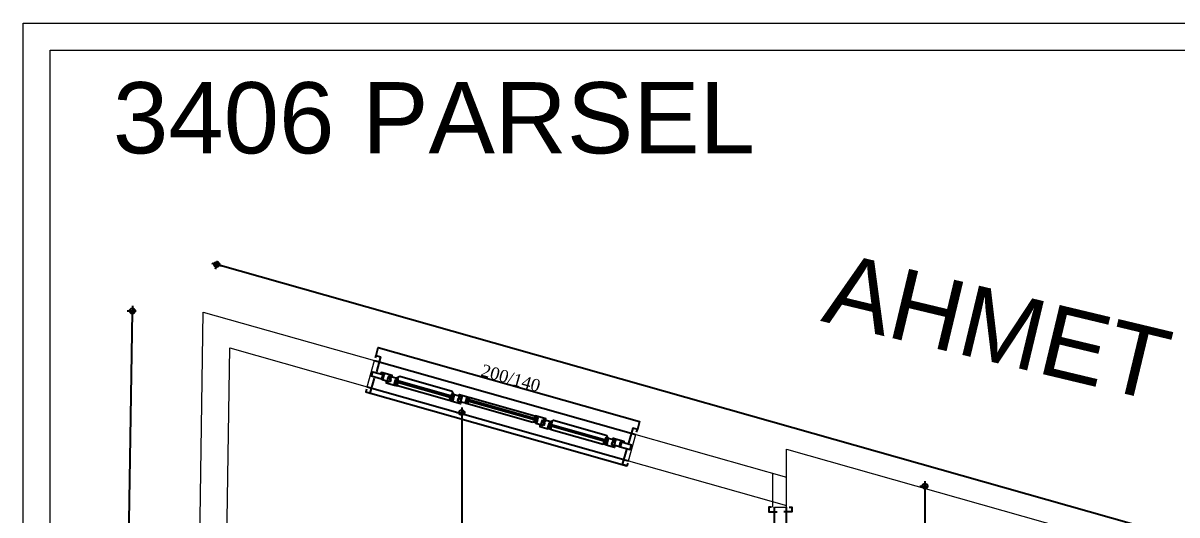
# Model space of a CAD drawing. Extents: x -30085 to -23607, y 116 to 3194.
# Drawn here: x -25501 to -24652, y 2831 to 3194 of the extents above; entities that cross this region are included whole.
import ezdxf
from ezdxf.enums import TextEntityAlignment as Align

# ---------------------------------------------------------------- set-up
doc = ezdxf.new("R2010")
doc.units = 0
doc.layers.get('0').update_dxf_attribs({"color": 5, "lineweight": 0})
for name, color, linetype in [('DIM', 7, 'Continuous'), ('duvar-kesim', 7, 'Continuous'), ('kapi', 7, 'Continuous'), ('penc-yazi', 7, 'Continuous'), ('pencere', 7, 'Continuous')]:
    doc.layers.add(name, color=color, linetype=linetype)
for name, color, linetype, lineweight in [('DUVAR', 4, 'Continuous', 0), ('OLCU10', 2, 'Continuous', 25), ('ROL_CEPHE', 1, 'Continuous', 0)]:
    doc.layers.add(name, color=color, linetype=linetype, lineweight=lineweight)
doc.layers.get('0').off()
doc.styles.get("Standard").update_dxf_attribs({"font": ''})
doc.styles.add('STYLE0', font='', dxfattribs={"height": 1})
doc.styles.add('T', font='ISOt.shx', dxfattribs={"width": 0.6})
doc.styles.get('Standard').set_extended_font_data('Times New Roman')
doc.styles.get('STYLE0').set_extended_font_data('Arial')
doc.dimstyles.new('DOT2', dxfattribs={"dimtxt": 20, "dimasz": 0.7, "dimexe": 5, "dimexo": 5, "dimgap": 6, "dimtad": 1, "dimdec": 0, "dimdsep": 46, "dimtxsty": 'T', "dimblk1": 'SEL2', "dimblk2": 'SEL2', "dimsah": 1, "dimcen": 0, "dimse1": 1, "dimse2": 1, "dimclrd": 256, "dimclre": 256, "dimclrt": 256, "dimadec": 0, "dimazin": 0, "dimtfac": 1, "dimtdec": 0, "dimtix": 1, "dimtmove": 2, "dimatfit": 3, "dimldrblk": 'SEL2', "dimfxl": 1, "dimtolj": 1, "dimtzin": 0, "dimarcsym": 0})

# ---------------------------------------------------------------- blocks, each defined once
blk = doc.blocks.new('SEL2')
at = {"layer": 'OLCU10'}
for p, q in [((5.25, 0), (-5.25, 0)), ((0, 5.25), (0, -3.95))]:
    blk.add_line(p, q, dxfattribs=at)
blk.add_circle((0, 0), 2.75, dxfattribs=at)
blk = doc.blocks.new('*D117')
at = {"layer": 'Defpoints', "color": 0}
for p in [(-25180.79, 2906.74), (-25180.79, 2522.09), (-25178.42, 2522.09)]:
    blk.add_point(p, dxfattribs=at)
at = {"layer": 'DIM', "lineweight": -2}
blk.add_line((-25178.42, 2906.04), (-25178.42, 2522.79), dxfattribs=at)
at = {"layer": 'DIM', "linetype": 'ByBlock', "lineweight": -2, "xscale": 0.7, "yscale": 0.7, "zscale": 0.7}
for p, rotation in [((-25178.42, 2906.74), 90), ((-25178.42, 2522.09), 270)]:
    blk.add_blockref('SEL2', p, dxfattribs=dict(at, rotation=rotation))
at = {"layer": 'DIM', "insert": (-25194.42, 2714.42), "char_height": 20, "attachment_point": 5, "rotation": 90, "style": 'T'}
blk.add_mtext('\\A1;385', dxfattribs=at)
blk = doc.blocks.new('*D128')
at = {"layer": 'Defpoints', "color": 0}
for p in [(-24843.01, 2852.52), (-24843.01, 2757.01), (-24837.32, 2757.01)]:
    blk.add_point(p, dxfattribs=at)
at = {"layer": 'DIM', "lineweight": -2}
blk.add_line((-24837.32, 2851.82), (-24837.32, 2757.71), dxfattribs=at)
at = {"layer": 'DIM', "linetype": 'ByBlock', "lineweight": -2, "xscale": 0.7, "yscale": 0.7, "zscale": 0.7}
for p, rotation in [((-24837.32, 2852.52), 90), ((-24837.32, 2757.01), 270)]:
    blk.add_blockref('SEL2', p, dxfattribs=dict(at, rotation=rotation))
at = {"layer": 'DIM', "insert": (-24853.32, 2804.77), "char_height": 20, "attachment_point": 5, "rotation": 90, "style": 'T'}
blk.add_mtext('\\A1;96', dxfattribs=at)
blk = doc.blocks.new('*D129')
at = {"layer": 'Defpoints', "color": 0}
for p in [(-25368.77, 2980.85), (-25438.65, 1867.92), (-25386.38, 1867.09)]:
    blk.add_point(p, dxfattribs=at)
at = {"layer": 'DIM', "lineweight": -2}
blk.add_line((-25421.05, 2980.97), (-25438.64, 1868.62), dxfattribs=at)
at = {"layer": 'DIM', "linetype": 'ByBlock', "lineweight": -2, "xscale": 0.7, "yscale": 0.7, "zscale": 0.7}
for p, rotation in [((-25421.04, 2981.67), 89.09376852592682), ((-25438.65, 1867.92), 269.0937685259268)]:
    blk.add_blockref('SEL2', p, dxfattribs=dict(at, rotation=rotation))
at = {"layer": 'DIM', "insert": (-25445.84, 2425.05), "char_height": 20, "attachment_point": 5, "rotation": 89.09377, "style": 'T'}
blk.add_mtext('\\A1;1114', dxfattribs=at)
blk = doc.blocks.new('*D131')
at = {"layer": 'Defpoints', "color": 0}
for p in [(-25358.82, 3015.92), (-25368.77, 2980.85), (-23792.08, 2533.65)]:
    blk.add_point(p, dxfattribs=at)
at = {"layer": 'DIM', "lineweight": -2}
blk.add_line((-23782.81, 2568.92), (-25358.14, 3015.73), dxfattribs=at)
at = {"layer": 'DIM', "linetype": 'ByBlock', "lineweight": -2, "xscale": 0.7, "yscale": 0.7, "zscale": 0.7}
for p, rotation in [((-25358.82, 3015.92), 164.1651429524517), ((-23782.14, 2568.73), 344.1651429524517)]:
    blk.add_blockref('SEL2', p, dxfattribs=dict(at, rotation=rotation))
at = {"layer": 'DIM', "insert": (-24566.11, 2807.72), "char_height": 20, "attachment_point": 5, "rotation": 344.16514, "style": 'T'}
blk.add_mtext('\\A1;1639', dxfattribs=at)
blk = doc.blocks.new('fm-win3')
at = {"color": 8, "linetype": 'Continuous'}
for p, q in [((16.85, 0.28), (16.85, -0.92)), ((56, 0.28), (16.85, 0.28)), ((17.85, 0.28), (17.85, -0.92)), ((55, 0.28), (55, -0.92)), ((56, 0.28), (56, -0.92)), ((65.6, 1.37), (65.6, 0.17)), ((65.6, 1.37), (114.25, 1.37)), ((65.6, 0.17), (114.25, 0.17)), ((66.6, 1.37), (66.6, 0.17)), ((67.35, 3), (112.5, 3)), ((113.25, 1.37), (113.25, 0.17)), ((114.25, 1.37), (114.25, 0.17)), ((123.85, 0.28), (123.85, -0.92)), ((123.85, 0.28), (163.15, 0.28)), ((124.85, 0.28), (124.85, -0.92)), ((162.15, 0.28), (162.15, -0.92)), ((163.15, 0.28), (163.15, -0.92)), ((56, -0.92), (16.85, -0.92)), ((54.45, -3.35), (18.4, -3.35)), ((67.45, -1.85), (112.3, -1.85)), ((123.85, -0.92), (163.15, -0.92)), ((125.4, -3.35), (161.6, -3.35))]:
    blk.add_line(p, q, dxfattribs=at)
at = {"linetype": 'Continuous'}
for points in [[(7, -1.75), (0, -1.75), (0, 1.75), (7, 1.75)], [(11, 0.7), (11.3, 0.7), (11.3, 1), (11, 1), (11, 2), (12.24, 2), (12.24, 2.7), (12.75, 2.7), (12.89, 2), (13.2, 2), (13, 3), (5.65, 3), (5.45, 2), (5.76, 2), (5.9, 2.7), (6.41, 2.7), (6.41, 2), (7.75, 2), (7.75, 1), (7.45, 1), (7.45, 0.7), (7.75, 0.7), (7.75, 0.2), (7.45, 0.2), (7.45, -0.1), (7.75, -0.1), (7.75, -1.69), (7.45, -1.69), (7.45, -2), (11.3, -2), (11.3, -1.69), (11, -1.69), (11, -0.1), (11.3, -0.1), (11.3, 0.2), (11, 0.2)], [(16.05, -1.4), (16.35, -1.4), (16.35, -1.25), (16.05, -1.25), (16.05, 0.9), (16.89, 0.9), (16.89, 1.6), (17.4, 1.6), (17.54, 0.9), (17.85, 0.9), (17.65, 1.9), (12.75, 1.9), (12.75, 1.6), (12.85, 1.6), (12.85, 0.8), (12.05, 0.8), (12.05, -0.2), (13.05, -0.2), (13.05, -1.75), (12.05, -1.75), (12.05, -2.25), (10.5, -2.25), (10.5, -3.5), (16.35, -3.5), (16.35, -3.2), (16.05, -3.2)], [(56.8, -1.25), (56.8, 0.9), (55.96, 0.9), (55.96, 1.6), (55.45, 1.6), (55.31, 0.9), (55, 0.9), (55.2, 1.9), (60.1, 1.9), (60.1, 1.6), (60, 1.6), (60, 0.8), (60.8, 0.8), (60.8, -0.2), (59.8, -0.2), (59.8, -1.75), (60.8, -1.75), (60.8, -2.25), (62.35, -2.25), (62.35, -3.5), (56.5, -3.5), (56.5, -3.2), (56.8, -3.2), (56.8, -1.4), (56.5, -1.4), (56.5, -1.25)], [(62.1, -1.7), (62.1, -0.1), (61.8, -0.1), (61.8, 0.2), (62.1, 0.2), (62.1, 0.7), (61.8, 0.7), (61.8, 1), (62.1, 1), (62.1, 2), (60.76, 2), (60.76, 2.7), (60.25, 2.7), (60.11, 2), (59.8, 2), (60, 3), (67.1, 3), (67.3, 2), (66.99, 2), (66.85, 2.7), (66.34, 2.7), (66.34, 2), (65.1, 2), (65.1, 1), (65.4, 1), (65.4, 0.7), (65.1, 0.7), (65.1, 0.2), (65.4, 0.2), (65.4, -0.1), (65.1, -0.1), (65.1, -1.7), (65.4, -1.7), (65.4, -2), (61.8, -2), (61.8, -1.7)], [(118, 2), (119.24, 2), (119.24, 2.7), (119.75, 2.7), (119.89, 2), (120.2, 2), (120, 3), (112.75, 3), (112.55, 2), (112.86, 2), (113, 2.7), (113.51, 2.7), (113.51, 2), (114.75, 2), (114.75, 1), (114.45, 1), (114.45, 0.7), (114.75, 0.7), (114.75, 0.2), (114.45, 0.2), (114.45, -0.1), (114.75, -0.1), (114.75, -1.69), (114.45, -1.69), (114.45, -2), (118.3, -2), (118.3, -1.69), (118, -1.69), (118, -0.1), (118.3, -0.1), (118.3, 0.2), (118, 0.2), (118, 0.7), (118.3, 0.7), (118.3, 1), (118, 1)], [(123.05, -1.25), (123.05, 0.9), (123.89, 0.9), (123.89, 1.6), (124.4, 1.6), (124.54, 0.9), (124.85, 0.9), (124.65, 1.9), (119.75, 1.9), (119.75, 1.6), (119.85, 1.6), (119.85, 0.8), (119.05, 0.8), (119.05, -0.2), (120.05, -0.2), (120.05, -1.75), (119.05, -1.75), (119.05, -2.25), (117.5, -2.25), (117.5, -3.5), (123.35, -3.5), (123.35, -3.2), (123.05, -3.2), (123.05, -1.4), (123.35, -1.4), (123.35, -1.25)], [(163.95, -1.4), (163.65, -1.4), (163.65, -1.25), (163.95, -1.25), (163.95, 0.9), (163.11, 0.9), (163.11, 1.6), (162.6, 1.6), (162.46, 0.9), (162.15, 0.9), (162.35, 1.9), (167.25, 1.9), (167.25, 1.6), (167.15, 1.6), (167.15, 0.8), (167.95, 0.8), (167.95, -0.2), (166.95, -0.2), (166.95, -1.75), (167.95, -1.75), (167.95, -2.25), (169.5, -2.25), (169.5, -3.5), (163.65, -3.5), (163.65, -3.2), (163.95, -3.2)], [(169, 0.7), (168.7, 0.7), (168.7, 1), (169, 1), (169, 2), (167.76, 2), (167.76, 2.7), (167.25, 2.7), (167.11, 2), (166.8, 2), (167, 3), (174.35, 3), (174.55, 2), (174.24, 2), (174.1, 2.7), (173.59, 2.7), (173.59, 2), (172.25, 2), (172.25, 1), (172.55, 1), (172.55, 0.7), (172.25, 0.7), (172.25, 0.2), (172.55, 0.2), (172.55, -0.1), (172.25, -0.1), (172.25, -1.69), (172.55, -1.69), (172.55, -2), (168.7, -2), (168.7, -1.69), (169, -1.69), (169, -0.1), (168.7, -0.1), (168.7, 0.2), (169, 0.2)], [(173, -1.75), (180, -1.75), (180, 1.75), (173, 1.75)]]:
    blk.add_lwpolyline(points, close=True, dxfattribs=at)
at = {"color": 8, "linetype": 'Continuous'}
for points in [[(56.4, 1.9), (54.6, 3.7), (18.25, 3.7), (16.45, 1.9)], [(123.45, 1.9), (125.25, 3.7), (161.75, 3.7), (163.55, 1.9)]]:
    blk.add_lwpolyline(points, dxfattribs=at)
for points in [[(16.15, -2.45), (16.45, -2.45), (16.45, -3.35), (18.15, -3.35), (18.15, -1.55), (17.85, -1.55), (17.85, -2.05), (17.35, -2.05), (17.35, -1.55), (17.05, -1.55), (17.05, -2.15), (16.25, -2.15), (16.25, -1.55), (16.15, -1.55)], [(56.7, -2.45), (56.4, -2.45), (56.4, -3.35), (54.7, -3.35), (54.7, -1.55), (55, -1.55), (55, -2.05), (55.5, -2.05), (55.5, -1.55), (55.8, -1.55), (55.8, -2.15), (56.6, -2.15), (56.6, -1.55), (56.7, -1.55)], [(65.5, -1.35), (65.5, -1.85), (67.2, -1.85), (67.2, -0.45), (66.9, -0.45), (66.9, -0.95), (66.4, -0.95), (66.4, -0.45), (66.1, -0.45), (66.1, -1.05), (65.3, -1.05), (65.3, -0.45), (65.2, -0.45), (65.2, -1.35)], [(114.35, -1.35), (114.35, -1.85), (112.65, -1.85), (112.65, -0.45), (112.95, -0.45), (112.95, -0.95), (113.45, -0.95), (113.45, -0.45), (113.75, -0.45), (113.75, -1.05), (114.55, -1.05), (114.55, -0.45), (114.65, -0.45), (114.65, -1.35)], [(123.15, -2.45), (123.45, -2.45), (123.45, -3.35), (125.15, -3.35), (125.15, -1.55), (124.85, -1.55), (124.85, -2.05), (124.35, -2.05), (124.35, -1.55), (124.05, -1.55), (124.05, -2.15), (123.25, -2.15), (123.25, -1.55), (123.15, -1.55)], [(163.85, -2.45), (163.55, -2.45), (163.55, -3.35), (161.85, -3.35), (161.85, -1.55), (162.15, -1.55), (162.15, -2.05), (162.65, -2.05), (162.65, -1.55), (162.95, -1.55), (162.95, -2.15), (163.75, -2.15), (163.75, -1.55), (163.85, -1.55)]]:
    blk.add_lwpolyline(points, close=True, dxfattribs=at)

msp = doc.modelspace()

# ---------------------------------------------------------------- linework, layer by layer
at = {"layer": 'DUVAR', "ltscale": 5}
for p, q in [((-25376.97, 2441.41), (-25368.77, 2980.85)), ((-25368.77, 2980.85), (-25242.6, 2945.06)), ((-25356.97, 2441.09), (-25349.18, 2954.5)), ((-25349.18, 2954.5), (-25248.05, 2925.82)), ((-25050.19, 2890.49), (-24939.22, 2859.01)), ((-24939.22, 2879.8), (-24696.72, 2811.02)), ((-24939.22, 2837.01), (-24939.22, 2879.8)), ((-25055.64, 2871.25), (-24939.22, 2838.23)), ((-24949.22, 2837.01), (-24949.22, 2861.85))]:
    msp.add_line(p, q, dxfattribs=at)
at = {"layer": 'DUVAR'}
for p, q in [((-25248.05, 2925.82), (-25242.6, 2945.06)), ((-25055.64, 2871.25), (-25050.19, 2890.49)), ((-24948.21, 2837.01), (-24939.22, 2837.01))]:
    msp.add_line(p, q, dxfattribs=at)
at = {"layer": 'duvar-kesim'}
for p, q in [((-25242.6, 2945.06), (-25050.19, 2890.49)), ((-25248.05, 2925.82), (-25055.64, 2871.25)), ((-24948.21, 2757.01), (-24948.21, 2837.01)), ((-24939.22, 2757.01), (-24939.22, 2837.01))]:
    msp.add_line(p, q, dxfattribs=at)
at = {"layer": 'kapi'}
for points in [[(-24950.21, 2837.01), (-24952.21, 2837.01), (-24952.21, 2833.51), (-24946.21, 2833.51)], [(-24937.22, 2837.01), (-24935.22, 2837.01), (-24935.22, 2833.51), (-24941.21, 2833.51)]]:
    msp.add_lwpolyline(points, dxfattribs=at)
at = {"layer": 'pencere'}
for points in [[(-25242.05, 2946.99), (-25241.5, 2948.91), (-25238.14, 2947.95), (-25241.28, 2936.89)], [(-25241.5, 2948.91), (-25239.87, 2954.68), (-25047.46, 2900.11), (-25049.09, 2894.34)], [(-25248.6, 2923.9), (-25249.14, 2921.97), (-25245.78, 2921.02), (-25242.64, 2932.08)], [(-25249.14, 2921.97), (-25056.73, 2867.4)], [(-25049.64, 2892.41), (-25049.09, 2894.34), (-25052.46, 2895.29), (-25055.6, 2884.23)], [(-25056.19, 2869.32), (-25056.73, 2867.4), (-25060.1, 2868.35), (-25056.96, 2879.42)]]:
    msp.add_lwpolyline(points, dxfattribs=at)
at = {"layer": 'ROL_CEPHE', "color": 251}
for points in [[(-25501.49, 3193.9), (-23607.02, 3193.9), (-23607.02, 1734.89), (-25501.49, 1734.89)], [(-25481.49, 3173.9), (-23627.02, 3173.9), (-23627.02, 1754.89), (-25481.49, 1754.89)]]:
    msp.add_lwpolyline(points, close=True, dxfattribs=at)

# ---------------------------------------------------------------- block references
at = {"layer": 'pencere', "xscale": 1.10000000000062, "zscale": 1.10000000000062, "rotation": 344.1651429522437}
msp.add_blockref('fm-win3', (-25244.36, 2935.17), dxfattribs=at)

# ---------------------------------------------------------------- texts
at = {"layer": 'penc-yazi'}
msp.add_text('200/140', height=9, rotation=344.16515, dxfattribs=at).set_placement((-25142.3, 2932.21), align=Align.MIDDLE_CENTER)
at = {"layer": 'ROL_CEPHE', "color": 251, "style": 'STYLE0'}
msp.add_text('3406 PARSEL', height=52.5, dxfattribs=at).set_placement((-25435.33, 3097.82))
msp.add_text('AHMET KAYA CADDESİ', height=52.5, rotation=346.52513, dxfattribs=at).set_placement((-24914.63, 2974.39))

# ---------------------------------------------------------------- dimensions: what is measured, and where the dimension line sits
at = {"layer": 'DIM'}
for p1, p2, distance, picture, middle in [((-23792.08, 2533.65), (-25368.77, 2980.85), -36.46, '*D131', (-24566.11, 2807.72)), ((-25368.77, 2980.85), (-25386.38, 1867.09), -52.28, '*D129', (-25445.84, 2425.05))]:
    dim = msp.add_aligned_dim(p1=p1, p2=p2, distance=distance, dimstyle='DOT2', dxfattribs=at)
    dim.commit()
    dim.dimension.update_dxf_attribs({"geometry": picture, "text_midpoint": middle})
for base, p1, p2, picture, middle in [((-25178.42, 2522.09), (-25180.79, 2906.74), (-25180.79, 2522.09), '*D117', (-25194.42, 2714.42)), ((-24837.32, 2757.01), (-24843.01, 2852.52), (-24843.01, 2757.01), '*D128', (-24853.32, 2804.77))]:
    dim = msp.add_linear_dim(base=base, p1=p1, p2=p2, angle=90, dimstyle='DOT2', dxfattribs=at)
    dim.commit()
    dim.dimension.update_dxf_attribs({"geometry": picture, "text_midpoint": middle})

doc.saveas('drawing.dxf')
